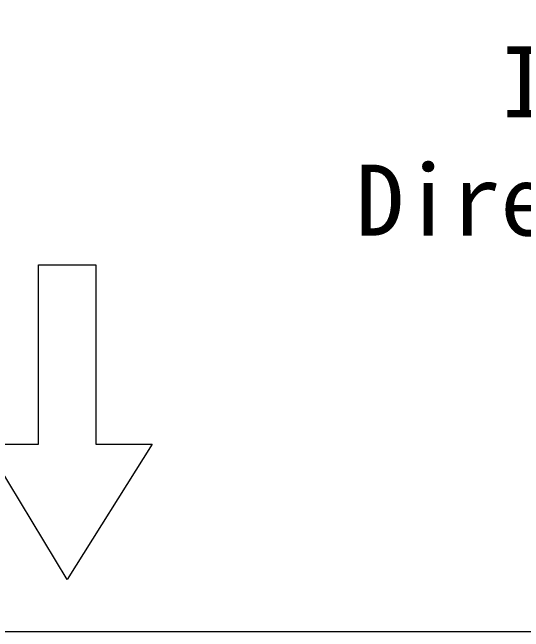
# Model space of a CAD drawing. Extents: x 6438 to 11432, y -3701 to -2371.
# Drawn here: x 11090.27 to 11098.92, y -3280.73 to -3270.26 of the extents above; entities that cross this region are included whole.
import ezdxf

# ---------------------------------------------------------------- set-up
doc = ezdxf.new("R2010")
doc.units = 0
doc.header["$LTSCALE"] = 3
doc.layers.get('DEFPOINTS').update_dxf_attribs({"linetype": 'CONTINUOUS', "lineweight": 9})
doc.layers.add('DIM', color=6, linetype='CONTINUOUS', lineweight=9)
doc.layers.add('LCD', color=4, linetype='CONTINUOUS', lineweight=9)
doc.styles.add('宋体', font='arial.ttf')
doc.dimstyles.new('标注', dxfattribs={"dimtxt": 7, "dimasz": 7, "dimexe": 2, "dimexo": 2, "dimgap": 1, "dimtad": 1, "dimzin": 9, "dimdsep": 46, "dimtxsty": '宋体', "dimcen": 1, "dimadec": 0, "dimazin": 0, "dimtm": 0.05, "dimtfac": 1, "dimtmove": 0, "dimatfit": 3, "dimfxl": 0, "dimtolj": 1, "dimarcsym": 0})

# ---------------------------------------------------------------- blocks, each defined once
blk = doc.blocks.new('LCD背视图')
at = {"layer": 'LCD'}
h = blk.add_hatch(dxfattribs=at)
h.set_pattern_fill('ANSI37', color=256, scale=0.1)
h.set_pattern_definition([(135, (15648.00522, 12129.1224), (0.224506403, 0.224506403), []), (45, (15648.00522, 12129.1224), (0.224506403, -0.224506403), [])])
edge = h.paths.add_edge_path()
edge.add_line((12122.336, -3359.098), (12385.536, -3359.098))
edge.add_line((12385.536, -3359.098), (12385.536, -3334.298))
edge.add_line((12385.536, -3334.298), (12286.086, -3334.298))
edge.add_arc((12286.086, -3334.798), 0.5, 90, 180)
edge.add_line((12285.586, -3334.798), (12285.586, -3350.248))
edge.add_arc((12285.086, -3350.248), 0.5, 270, 360, ccw=False)
edge.add_line((12285.086, -3350.748), (12261.886, -3350.748))
edge.add_arc((12261.886, -3350.248), 0.5, 180, 270, ccw=False)
edge.add_line((12261.386, -3350.248), (12261.386, -3334.798))
edge.add_arc((12260.886, -3334.798), 0.5, 0, 90)
edge.add_line((12260.886, -3334.298), (12122.336, -3334.298))
edge.add_line((12122.336, -3334.298), (12122.336, -3359.098))
at = {"layer": 'LCD', "ltscale": 0.008}
blk.add_line((12148.836, -3341.318), (12359.136, -3341.318), dxfattribs=at)
at = {"layer": 'LCD'}
blk.add_lwpolyline([(12277.846, -3335.115), (12277.846, -3338.15), (12278.804, -3338.15), (12277.363, -3340.439), (12275.974, -3338.15), (12276.879, -3338.15), (12276.879, -3335.115)], close=True, dxfattribs=at)
at = {"layer": 'LCD', "insert": (12289.594, -3334.644), "char_height": 1.2, "width": 22.46568, "attachment_point": 9, "style": '宋体'}
blk.add_mtext('{\\Ftxt|c134;Insert\\PDirection}', dxfattribs=at)
blk = doc.blocks.new('*D34')
at = {"layer": 'DEFPOINTS', "color": 0}
for p in [(11104.817, -3253.885), (11087.317, -3280.731), (11104.817, -3326.99)]:
    blk.add_point(p, dxfattribs=at)
at = {"layer": 'DIM', "color": 0, "lineweight": -2}
for p, q in [((11087.317, -3278.731), (11087.317, -3251.885)), ((11104.817, -3324.99), (11104.817, -3251.885)), ((11094.317, -3253.885), (11097.817, -3253.885))]:
    blk.add_line(p, q, dxfattribs=at)
at = {"layer": 'DIM', "color": 0}
for points in [[(11094.317, -3252.719), (11094.317, -3255.052), (11087.317, -3253.885)], [(11097.817, -3252.719), (11097.817, -3255.052), (11104.817, -3253.885)]]:
    blk.add_solid(points, dxfattribs=at)
at = {"layer": 'DIM', "color": 0, "insert": (11102.389, -3249.311), "char_height": 7, "attachment_point": 5, "style": '宋体'}
blk.add_mtext('\\A1;17.5', dxfattribs=at)
blk = doc.blocks.new('*D35')
at = {"layer": 'DEFPOINTS', "color": 0}
for p in [(11201.017, -3239.416), (11201.017, -3273.99), (11087.317, -3280.731)]:
    blk.add_point(p, dxfattribs=at)
at = {"layer": 'DIM', "color": 0, "lineweight": -2}
for p, q in [((11087.317, -3278.731), (11087.317, -3237.416)), ((11201.017, -3271.99), (11201.017, -3237.416)), ((11094.317, -3239.416), (11194.017, -3239.416))]:
    blk.add_line(p, q, dxfattribs=at)
at = {"layer": 'DIM', "color": 0}
for points in [[(11094.317, -3238.25), (11094.317, -3240.583), (11087.317, -3239.416)], [(11194.017, -3238.25), (11194.017, -3240.583), (11201.017, -3239.416)]]:
    blk.add_solid(points, dxfattribs=at)
at = {"layer": 'DIM', "color": 0, "insert": (11144.167, -3234.84), "char_height": 7, "attachment_point": 5, "style": '宋体'}
blk.add_mtext('\\A1;113.7', dxfattribs=at)

msp = doc.modelspace()

# ---------------------------------------------------------------- block references
at = {"layer": 'LCD'}
msp.add_blockref('LCD背视图', (-1186.1696, 60.5862), dxfattribs=at)

# ---------------------------------------------------------------- dimensions: what is measured, and where the dimension line sits
at = {"layer": 'DIM'}
dim = msp.add_linear_dim(base=(11201.0165, -3239.4164), p1=(11087.3165, -3280.7315), p2=(11201.0165, -3273.9904), dimstyle='标注', dxfattribs=at)
dim.commit()
dim.dimension.update_dxf_attribs({"geometry": '*D35', "text_midpoint": (11144.1665, -3234.84)})
dim = msp.add_linear_dim(base=(11104.8169, -3253.8854), p1=(11087.3165, -3280.7315), p2=(11104.8169, -3326.9905), dimstyle='标注', dxfattribs=at)
dim.commit()
dim.dimension.update_dxf_attribs({"geometry": '*D34', "text_midpoint": (11102.389, -3253.8854), "dimtype": 160})

doc.saveas('drawing.dxf')
